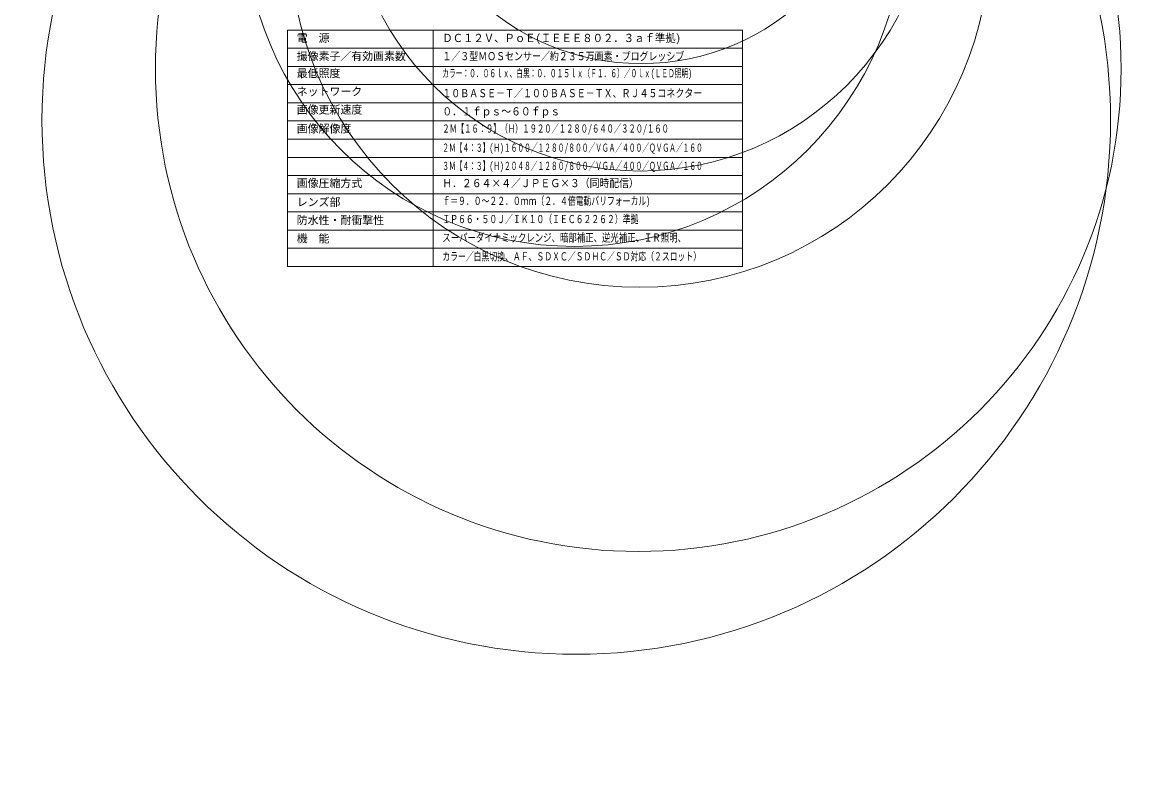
# Model space of a CAD drawing. Units: millimetres, scale not verified. Extents: x -11546 to 11816, y -1356 to 23431.
# Drawn here: x -135.4 to 169.5, y -254 to -49.3 of the extents above; entities that cross this region are included whole.
import ezdxf
from ezdxf.enums import TextEntityAlignment as Align

# ---------------------------------------------------------------- set-up
doc = ezdxf.new("R2010")
doc.units = ezdxf.units.MM
doc.header["$LTSCALE"] = 0.125
doc.layers.add('0-1_WAKU', color=1, linetype='Continuous', lineweight=18)
doc.layers.add('0-4_GAIKEI', color=1, linetype='Continuous', lineweight=18)
doc.layers.add('0-3_MOJI1', color=7, linetype='Continuous')
doc.styles.add('ＭＳ ゴシック', font='')
doc.styles.get('ＭＳ ゴシック').set_extended_font_data('MS Gothic')

msp = doc.modelspace()

# ---------------------------------------------------------------- linework, layer by layer
at = {"layer": '0-1_WAKU', "color": 4}
for p, q in [((-62.5, -51.5), (62.5, -51.5)), ((-22.5, -51.5), (-22.5, -116.5)), ((62.5, -51.5), (62.5, -116.5))]:
    msp.add_line(p, q, dxfattribs=at)
at = {"layer": '0-1_WAKU'}
for p, q in [((-62.5, -56.5), (62.5, -56.5)), ((-62.5, -61.5), (62.5, -61.5)), ((-62.5, -66.5), (62.5, -66.5)), ((-62.5, -71.5), (62.5, -71.5)), ((-62.5, -76.5), (62.5, -76.5)), ((-62.5, -81.5), (62.5, -81.5)), ((-62.5, -86.5), (62.5, -86.5)), ((-62.5, -91.5), (62.5, -91.5)), ((-62.5, -96.5), (62.5, -96.5)), ((-62.5, -101.5), (62.5, -101.5)), ((-62.5, -106.5), (62.5, -106.5)), ((-62.5, -111.5), (62.5, -111.5))]:
    msp.add_line(p, q, dxfattribs=at)
at = {"layer": '0-1_WAKU', "color": 4}
msp.add_lwpolyline([(-62.5, -51.5), (-62.5, -116.5), (62.5, -116.5)], dxfattribs=at)
at = {"layer": '0-4_GAIKEI'}
for centre, radius in [((16.8091, -76.2677), 146.8143), ((33.862, -62.1385), 132.6849), ((16.2946, -20.3164), 90.6691), ((34.2697, -25.9303), 96.283), ((34.3543, -9.9502), 80.3027), ((34.6204, 4.9028), 65.6394), ((27.296, -319.4192), 388.9165), ((28.1338, -202.747), 272.2412)]:
    msp.add_circle(centre, radius, dxfattribs=at)
at = {"layer": '0-4_GAIKEI', "color": 7}
for centre, radius in [((24.0279, -643.0661), 713.1818), ((27.9485, -286.8373), 356.9315)]:
    msp.add_circle(centre, radius, dxfattribs=at)

# ---------------------------------------------------------------- texts
at = {"layer": '0-3_MOJI1', "style": 'ＭＳ ゴシック'}
for s, p in [('電\u3000源', (-60, -55.4672)), ('撮像素子／有効画素数', (-60, -60.4672)), ('最低照度', (-60, -65.1531)), ('ネットワーク', (-60, -70.1531)), ('画像更新速度', (-60, -75.1531)), ('画像解像度', (-60, -80.3592)), ('画像圧縮方式', (-60, -95.3592)), ('レンズ部', (-60, -100.5543)), ('防水性・耐衝撃性', (-60, -105.5543)), ('機\u3000能', (-60, -110.5634))]:
    msp.add_text(s, height=2.199, dxfattribs=at).set_placement(p, align=Align.BOTTOM_LEFT)
for s, width, p in [('ＤＣ１２Ｖ、ＰｏＥ(ＩＥＥＥ８０２．３ａｆ準拠)', 0.95, (-20, -55.4672)), ('１／３型ＭＯＳセンサー／約２３５万画素・プログレッシブ', 0.8, (-20, -60.4672)), ('カラー：０．０６ｌｘ、白黒：０．０１５ｌｘ（Ｆ１．６）／０ｌｘ(ＬＥＤ照明)', 0.6, (-20, -65.1531)), ('１０ＢＡＳＥ－Ｔ／１００ＢＡＳＥ－ＴＸ、ＲＪ４５コネクター', 0.8, (-20, -70.6381)), ('０．１ｆｐｓ～６０ｆｐｓ', 0.9, (-20, -75.6381)), ('２Ｍ【１６：９】（Ｈ）１９２０／１２８０/６４０／３２０/１６０', 0.65, (-20, -80.3592)), ('２Ｍ【４：３】(Ｈ)１６００／１２８０/８００／ＶＧＡ／４００／ＱＶＧＡ／１６０', 0.6, (-20, -85.6278)), ('３Ｍ【４：３】(Ｈ)２０４８／１２８０/８００／ＶＧＡ／４００／ＱＶＧＡ／１６０', 0.6, (-20, -90.6278)), ('Ｈ．２６４×４／ＪＰＥＧ×３（同時配信）', 0.9, (-20, -95.3592)), ('ｆ＝９．０～２２．０ｍｍ（２．４倍電動バリフォーカル)', 0.7, (-20, -100.2515)), ('ＩＰ６６・５０Ｊ／ＩＫ１０（ＩＥＣ６２２６２）準拠', 0.7, (-20, -105.2515)), ('スーパーダイナミックレンジ、暗部補正、逆光補正、ＩＲ照明、', 0.75, (-20, -110.3446)), ('カラー／白黒切換、ＡＦ、ＳＤＸＣ／ＳＤＨＣ／ＳＤ対応（２スロット）', 0.7, (-20, -115.5))]:
    msp.add_text(s, height=2.199, dxfattribs=dict(at, width=width)).set_placement(p, align=Align.BOTTOM_LEFT)

doc.saveas('drawing.dxf')
